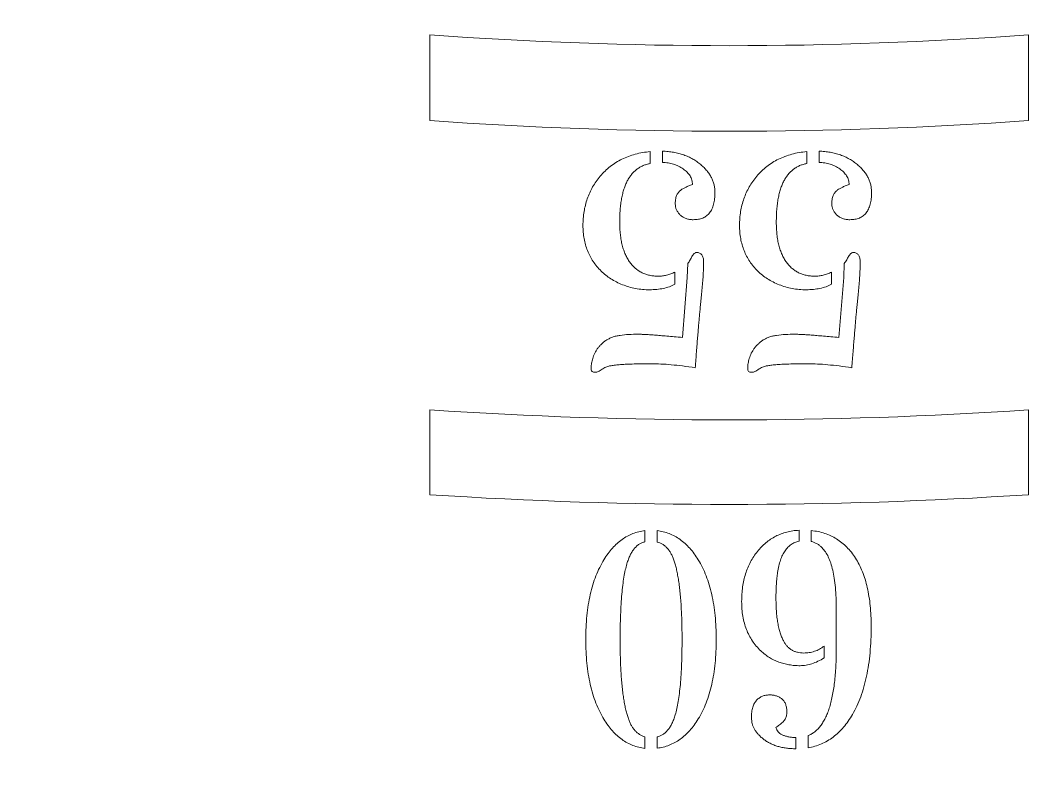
# Model space of a CAD drawing. Header units: millimetres. Extents: x -38 to 38, y -38 to 38.
# Drawn here: x -4.74 to 2.03, y -32.35 to -27.33 of the extents above; entities that cross this region are included whole.
import ezdxf

# ---------------------------------------------------------------- set-up
doc = ezdxf.new("R2010")
doc.units = ezdxf.units.MM

msp = doc.modelspace()

# ---------------------------------------------------------------- linework, layer by layer
at = {"color": 7, "linetype": 'Continuous', "lineweight": 15}
for p, q in [((-2, -27.4272), (-2, -28)), ((2, -28), (2, -27.4272)), ((-0.5283, -28.2077), (-0.5283, -28.2874)), ((-0.4465, -28.2795), (-0.4465, -28.2045)), ((0.5179, -28.2077), (0.5179, -28.2874)), ((0.5997, -28.2795), (0.5997, -28.2045)), ((-0.3628, -29.0134), (-0.3628, -29.0942)), ((-0.281, -29.0499), (-0.2778, -28.9544)), ((0.6834, -29.0134), (0.6834, -29.0942)), ((0.7652, -29.0499), (0.7684, -28.9544)), ((-0.3134, -29.4498), (-0.281, -29.0499)), ((0.7328, -29.4498), (0.7652, -29.0499)), ((-2, -29.9333), (-2, -30.5)), ((2, -30.5), (2, -29.9333)), ((-0.5637, -30.7396), (-0.5637, -30.8152)), ((-0.482, -30.8164), (-0.482, -30.7396)), ((0.4659, -30.7376), (0.4659, -30.8114)), ((0.5476, -30.8123), (0.5476, -30.7396)), ((0.7149, -31.5278), (0.7149, -31.2645)), ((0.6331, -31.512), (0.6331, -31.5908)), ((-0.5637, -32.1177), (-0.5637, -32.1957)), ((-0.482, -32.1945), (-0.482, -32.1189)), ((0.444, -32.1227), (0.4451, -32.1227)), ((0.4451, -32.1227), (0.4451, -32.1977)), ((0.5269, -32.1916), (0.5269, -32.1098))]:
    msp.add_line(p, q, dxfattribs=at)
msp.add_circle((0, 0), 38, dxfattribs=at)
for radius, start, end in [(27.5, 265.82935, 274.17065), (28.0713, 265.91438, 274.08562), (30, 266.17745, 273.82255), (30.5655, 266.24827, 273.75173)]:
    msp.add_arc((0, 0), radius, start, end, dxfattribs=at)
for points, knots in [([(-0.8622, -28.372), (-0.8518, -28.3603), (-0.831, -28.337), (-0.7956, -28.3067), (-0.7579, -28.2799), (-0.7172, -28.2574), (-0.6739, -28.2386), (-0.6278, -28.2241), (-0.5791, -28.2134), (-0.5454, -28.2096), (-0.5283, -28.2077)], [0, 0, 0, 0, 0.123203, 0.2444782, 0.3650444, 0.4857339, 0.6088801, 0.7347179, 0.8644424, 1, 1, 1, 1]), ([(-0.4465, -28.2045), (-0.4338, -28.2051), (-0.4087, -28.2065), (-0.3722, -28.2119), (-0.3373, -28.2193), (-0.3043, -28.2298), (-0.2728, -28.2417), (-0.2435, -28.257), (-0.2156, -28.2739), (-0.1987, -28.2876), (-0.1902, -28.2944)], [0, 0, 0, 0, 0.138519, 0.271744, 0.40024, 0.525032, 0.646292, 0.76471, 0.882682, 1, 1, 1, 1]), ([(0.184, -28.372), (0.1944, -28.3603), (0.2152, -28.337), (0.2506, -28.3067), (0.2883, -28.2799), (0.329, -28.2574), (0.3723, -28.2386), (0.4184, -28.2241), (0.4672, -28.2134), (0.5008, -28.2096), (0.5179, -28.2077)], [0, 0, 0, 0, 0.123203, 0.244478, 0.365044, 0.485734, 0.60888, 0.734718, 0.864442, 1, 1, 1, 1]), ([(0.5997, -28.2045), (0.6124, -28.2051), (0.6375, -28.2065), (0.674, -28.2119), (0.7089, -28.2193), (0.7419, -28.2298), (0.7734, -28.2417), (0.8027, -28.257), (0.8307, -28.2739), (0.8475, -28.2876), (0.856, -28.2944)], [0, 0, 0, 0, 0.138519, 0.271744, 0.40024, 0.525032, 0.646292, 0.76471, 0.882682, 1, 1, 1, 1]), ([(-0.5283, -28.2874), (-0.5366, -28.2891), (-0.5529, -28.2926), (-0.5762, -28.3008), (-0.5977, -28.3118), (-0.6176, -28.3253), (-0.6361, -28.3411), (-0.6531, -28.3595), (-0.6679, -28.3806), (-0.682, -28.4037), (-0.6934, -28.4298), (-0.704, -28.458), (-0.7127, -28.4888), (-0.7196, -28.5222), (-0.7251, -28.5581), (-0.7292, -28.5963), (-0.7315, -28.6371), (-0.7318, -28.665), (-0.732, -28.6794)], [0, 0, 0, 0, 0.052848, 0.103574, 0.153106, 0.202793, 0.253011, 0.303982, 0.357734, 0.413368, 0.471871, 0.534489, 0.60058, 0.671087, 0.746411, 0.826146, 0.91041, 1, 1, 1, 1]), ([(-0.2454, -28.4272), (-0.2464, -28.4171), (-0.2484, -28.3972), (-0.2614, -28.3692), (-0.2809, -28.3437), (-0.3076, -28.3223), (-0.3384, -28.3041), (-0.3724, -28.2906), (-0.4087, -28.2818), (-0.4337, -28.2803), (-0.4465, -28.2795)], [0, 0, 0, 0, 0.11026, 0.2188, 0.333072, 0.459687, 0.59229, 0.724561, 0.859517, 1, 1, 1, 1]), ([(-0.1902, -28.2944), (-0.1827, -28.3011), (-0.168, -28.3141), (-0.1486, -28.3354), (-0.1326, -28.3579), (-0.1189, -28.3805), (-0.1087, -28.4043), (-0.1009, -28.4285), (-0.0965, -28.4538), (-0.096, -28.4709), (-0.0957, -28.4795)], [0, 0, 0, 0, 0.140417, 0.274158, 0.401649, 0.52471, 0.643379, 0.761579, 0.880216, 1, 1, 1, 1]), ([(0.5179, -28.2874), (0.5096, -28.2891), (0.4933, -28.2926), (0.47, -28.3008), (0.4485, -28.3118), (0.4286, -28.3253), (0.4101, -28.3411), (0.3932, -28.3595), (0.3783, -28.3806), (0.3642, -28.4037), (0.3528, -28.4298), (0.3422, -28.458), (0.3335, -28.4888), (0.3266, -28.5222), (0.3211, -28.5581), (0.317, -28.5963), (0.3147, -28.6371), (0.3144, -28.665), (0.3142, -28.6794)], [0, 0, 0, 0, 0.052848, 0.103574, 0.153106, 0.202793, 0.253011, 0.303982, 0.357734, 0.413368, 0.471871, 0.534489, 0.60058, 0.671087, 0.746411, 0.826146, 0.91041, 1, 1, 1, 1]), ([(0.8008, -28.4272), (0.7998, -28.4171), (0.7978, -28.3972), (0.7848, -28.3692), (0.7653, -28.3437), (0.7386, -28.3223), (0.7078, -28.3041), (0.6738, -28.2906), (0.6375, -28.2818), (0.6125, -28.2803), (0.5997, -28.2795)], [0, 0, 0, 0, 0.11026, 0.2188, 0.333072, 0.459687, 0.59229, 0.724561, 0.859517, 1, 1, 1, 1]), ([(0.856, -28.2944), (0.8635, -28.3011), (0.8782, -28.3141), (0.8976, -28.3354), (0.9136, -28.3579), (0.9273, -28.3805), (0.9375, -28.4043), (0.9453, -28.4285), (0.9497, -28.4538), (0.9503, -28.4709), (0.9505, -28.4795)], [0, 0, 0, 0, 0.140417, 0.274158, 0.401649, 0.52471, 0.643379, 0.761579, 0.880216, 1, 1, 1, 1]), ([(-0.9775, -28.701), (-0.9772, -28.6852), (-0.9767, -28.6543), (-0.9708, -28.6087), (-0.9619, -28.5648), (-0.9493, -28.5226), (-0.9333, -28.4821), (-0.9132, -28.4435), (-0.8899, -28.4063), (-0.8715, -28.3835), (-0.8622, -28.372)], [0, 0, 0, 0, 0.132896, 0.260913, 0.386479, 0.509678, 0.631462, 0.753188, 0.875542, 1, 1, 1, 1]), ([(0.0687, -28.701), (0.069, -28.6852), (0.0695, -28.6543), (0.0754, -28.6087), (0.0843, -28.5648), (0.0969, -28.5226), (0.1129, -28.4821), (0.133, -28.4435), (0.1563, -28.4063), (0.1747, -28.3835), (0.184, -28.372)], [0, 0, 0, 0, 0.132896, 0.260913, 0.386479, 0.509678, 0.631462, 0.753188, 0.875542, 1, 1, 1, 1]), ([(-0.2405, -28.6628), (-0.249, -28.6624), (-0.2653, -28.6617), (-0.2887, -28.6557), (-0.3094, -28.6456), (-0.3274, -28.632), (-0.3421, -28.6156), (-0.3528, -28.5975), (-0.3595, -28.5779), (-0.3611, -28.5576), (-0.3605, -28.5386), (-0.3585, -28.5216), (-0.3552, -28.5075), (-0.349, -28.4928), (-0.3383, -28.4777), (-0.3275, -28.4684), (-0.3222, -28.4637)], [0, 0, 0, 0, 0.08984, 0.172724, 0.252826, 0.332908, 0.410182, 0.48309, 0.554699, 0.627111, 0.697135, 0.756247, 0.807175, 0.849614, 0.925001, 1, 1, 1, 1]), ([(-0.3222, -28.4637), (-0.3181, -28.4609), (-0.3087, -28.4545), (-0.2914, -28.446), (-0.27, -28.4364), (-0.254, -28.4304), (-0.2454, -28.4272)], [0, 0, 0, 0, 0.175743, 0.399388, 0.676893, 1, 1, 1, 1]), ([(0.8058, -28.6628), (0.7973, -28.6624), (0.7809, -28.6617), (0.7576, -28.6557), (0.7368, -28.6456), (0.7188, -28.632), (0.7041, -28.6156), (0.6934, -28.5975), (0.6867, -28.5779), (0.6851, -28.5576), (0.6857, -28.5386), (0.6877, -28.5216), (0.691, -28.5075), (0.6972, -28.4928), (0.7079, -28.4777), (0.7187, -28.4684), (0.724, -28.4637)], [0, 0, 0, 0, 0.08984, 0.172724, 0.252826, 0.332908, 0.410182, 0.48309, 0.554699, 0.627111, 0.697135, 0.756247, 0.807175, 0.849614, 0.925001, 1, 1, 1, 1]), ([(0.724, -28.4637), (0.7281, -28.4609), (0.7375, -28.4545), (0.7548, -28.446), (0.7762, -28.4364), (0.7922, -28.4304), (0.8008, -28.4272)], [0, 0, 0, 0, 0.175743, 0.399388, 0.676893, 1, 1, 1, 1]), ([(-0.0957, -28.4795), (-0.0961, -28.4938), (-0.0969, -28.5208), (-0.1034, -28.5585), (-0.1146, -28.5907), (-0.1306, -28.6173), (-0.1515, -28.6381), (-0.1773, -28.6528), (-0.2075, -28.6613), (-0.2291, -28.6623), (-0.2405, -28.6628)], [0, 0, 0, 0, 0.161201, 0.303604, 0.429336, 0.542391, 0.650017, 0.757449, 0.872511, 1, 1, 1, 1]), ([(0.9505, -28.4795), (0.9501, -28.4938), (0.9493, -28.5208), (0.9428, -28.5585), (0.9316, -28.5907), (0.9156, -28.6173), (0.8947, -28.6381), (0.8689, -28.6528), (0.8387, -28.6613), (0.8171, -28.6623), (0.8058, -28.6628)], [0, 0, 0, 0, 0.161201, 0.303604, 0.429336, 0.542391, 0.650017, 0.757449, 0.872511, 1, 1, 1, 1]), ([(-0.732, -28.6794), (-0.7318, -28.6935), (-0.7313, -28.721), (-0.7281, -28.7609), (-0.7229, -28.7982), (-0.7158, -28.833), (-0.706, -28.8653), (-0.6945, -28.8951), (-0.6807, -28.9223), (-0.6646, -28.9468), (-0.6468, -28.9687), (-0.6276, -28.9881), (-0.6059, -29.0038), (-0.5831, -29.0172), (-0.5584, -29.0273), (-0.532, -29.0347), (-0.504, -29.0391), (-0.4847, -29.0397), (-0.4749, -29.0399)], [0, 0, 0, 0, 0.08471, 0.164973, 0.23988, 0.310891, 0.377958, 0.441941, 0.502272, 0.560907, 0.617363, 0.67146, 0.724486, 0.777074, 0.830217, 0.884203, 0.940945, 1, 1, 1, 1]), ([(0.3142, -28.6794), (0.3144, -28.6935), (0.3149, -28.721), (0.3181, -28.7609), (0.3233, -28.7982), (0.3304, -28.833), (0.3402, -28.8653), (0.3517, -28.8951), (0.3655, -28.9223), (0.3816, -28.9468), (0.3994, -28.9687), (0.4187, -28.9881), (0.4403, -29.0038), (0.4631, -29.0172), (0.4878, -29.0273), (0.5142, -29.0347), (0.5422, -29.0391), (0.5615, -29.0397), (0.5713, -29.0399)], [0, 0, 0, 0, 0.08471, 0.164973, 0.23988, 0.310891, 0.377958, 0.441941, 0.502272, 0.560907, 0.617363, 0.67146, 0.724486, 0.777074, 0.830217, 0.884203, 0.940945, 1, 1, 1, 1]), ([(-0.8564, -29.0055), (-0.866, -28.9953), (-0.8852, -28.9752), (-0.91, -28.9421), (-0.9309, -28.9068), (-0.9478, -28.8695), (-0.9615, -28.8303), (-0.9705, -28.7889), (-0.9768, -28.7457), (-0.9773, -28.7161), (-0.9775, -28.701)], [0, 0, 0, 0, 0.124524, 0.247069, 0.367907, 0.488907, 0.611691, 0.736996, 0.865568, 1, 1, 1, 1]), ([(0.1898, -29.0055), (0.1802, -28.9953), (0.161, -28.9752), (0.1362, -28.9421), (0.1153, -28.9068), (0.0984, -28.8695), (0.0847, -28.8303), (0.0757, -28.7889), (0.0694, -28.7457), (0.0689, -28.7161), (0.0687, -28.701)], [0, 0, 0, 0, 0.124524, 0.247069, 0.367907, 0.488907, 0.611691, 0.736996, 0.865568, 1, 1, 1, 1]), ([(-0.2495, -28.908), (-0.247, -28.904), (-0.2425, -28.8969), (-0.2348, -28.8884), (-0.2271, -28.8827), (-0.2215, -28.8818), (-0.2189, -28.8814)], [0, 0, 0, 0, 0.334632, 0.599578, 0.814978, 1, 1, 1, 1]), ([(-0.2189, -28.8814), (-0.2151, -28.8817), (-0.2081, -28.8822), (-0.198, -28.885), (-0.1896, -28.8904), (-0.1832, -28.8981), (-0.1777, -28.9074), (-0.174, -28.9189), (-0.1722, -28.9325), (-0.1718, -28.9422), (-0.1716, -28.9474)], [0, 0, 0, 0, 0.120975, 0.230146, 0.335533, 0.440968, 0.554461, 0.684616, 0.831931, 1, 1, 1, 1]), ([(0.7967, -28.908), (0.7992, -28.904), (0.8037, -28.8969), (0.8114, -28.8884), (0.8191, -28.8827), (0.8248, -28.8818), (0.8274, -28.8814)], [0, 0, 0, 0, 0.334632, 0.599578, 0.814978, 1, 1, 1, 1]), ([(0.8274, -28.8814), (0.8311, -28.8817), (0.8381, -28.8822), (0.8482, -28.885), (0.8566, -28.8904), (0.863, -28.8981), (0.8685, -28.9074), (0.8722, -28.9189), (0.8741, -28.9325), (0.8744, -28.9422), (0.8746, -28.9474)], [0, 0, 0, 0, 0.120975, 0.230146, 0.335533, 0.440968, 0.554461, 0.684616, 0.831931, 1, 1, 1, 1]), ([(-0.2778, -28.9544), (-0.2748, -28.951), (-0.2685, -28.944), (-0.2617, -28.9319), (-0.2559, -28.9195), (-0.2516, -28.9118), (-0.2495, -28.908)], [0, 0, 0, 0, 0.250609, 0.511998, 0.76312, 1, 1, 1, 1]), ([(-0.1716, -28.9474), (-0.1717, -28.96), (-0.172, -28.9865), (-0.1737, -29.0281), (-0.1771, -29.0732), (-0.1811, -29.1208), (-0.1856, -29.1682), (-0.1906, -29.2128), (-0.1941, -29.2534), (-0.1968, -29.2791), (-0.1981, -29.2913)], [0, 0, 0, 0, 0.109996, 0.230239, 0.361703, 0.503485, 0.645418, 0.775566, 0.893676, 1, 1, 1, 1]), ([(0.7684, -28.9544), (0.7714, -28.951), (0.7777, -28.944), (0.7845, -28.9319), (0.7903, -28.9195), (0.7946, -28.9118), (0.7967, -28.908)], [0, 0, 0, 0, 0.250609, 0.511998, 0.76312, 1, 1, 1, 1]), ([(0.8746, -28.9474), (0.8745, -28.96), (0.8742, -28.9865), (0.8725, -29.0281), (0.8691, -29.0732), (0.8651, -29.1208), (0.8606, -29.1682), (0.8556, -29.2128), (0.8521, -29.2534), (0.8494, -29.2791), (0.8481, -29.2913)], [0, 0, 0, 0, 0.109996, 0.230239, 0.361703, 0.503485, 0.645418, 0.775566, 0.893676, 1, 1, 1, 1]), ([(-0.3628, -29.0942), (-0.375, -29.0999), (-0.3999, -29.1116), (-0.441, -29.1226), (-0.4851, -29.1293), (-0.5318, -29.1314), (-0.5793, -29.1295), (-0.6258, -29.123), (-0.6705, -29.1124), (-0.7133, -29.098), (-0.7535, -29.0795), (-0.7911, -29.0583), (-0.8256, -29.0337), (-0.8462, -29.0148), (-0.8564, -29.0055)], [0, 0, 0, 0, 0.076069, 0.15542, 0.23883, 0.32798, 0.418753, 0.506979, 0.592835, 0.678179, 0.76156, 0.842551, 0.921717, 1, 1, 1, 1]), ([(-0.4749, -29.0399), (-0.4654, -29.0396), (-0.4464, -29.0389), (-0.4182, -29.0336), (-0.39, -29.0256), (-0.3719, -29.0175), (-0.3628, -29.0134)], [0, 0, 0, 0, 0.244334, 0.489442, 0.740852, 1, 1, 1, 1]), ([(0.6834, -29.0942), (0.6712, -29.0999), (0.6463, -29.1116), (0.6052, -29.1226), (0.5611, -29.1293), (0.5144, -29.1314), (0.4669, -29.1295), (0.4204, -29.123), (0.3757, -29.1124), (0.3329, -29.098), (0.2927, -29.0795), (0.2551, -29.0583), (0.2206, -29.0337), (0.2001, -29.0148), (0.1898, -29.0055)], [0, 0, 0, 0, 0.076069, 0.15542, 0.23883, 0.32798, 0.418753, 0.506979, 0.592835, 0.678179, 0.76156, 0.842551, 0.921717, 1, 1, 1, 1]), ([(0.5713, -29.0399), (0.5808, -29.0396), (0.5998, -29.0389), (0.628, -29.0336), (0.6562, -29.0256), (0.6743, -29.0175), (0.6834, -29.0134)], [0, 0, 0, 0, 0.244334, 0.489442, 0.740852, 1, 1, 1, 1]), ([(-0.1981, -29.2913), (-0.1992, -29.303), (-0.2015, -29.3275), (-0.2047, -29.3657), (-0.2077, -29.4067), (-0.2117, -29.4503), (-0.2155, -29.4968), (-0.2192, -29.5459), (-0.2233, -29.5979), (-0.2261, -29.6335), (-0.2276, -29.6518)], [0, 0, 0, 0, 0.098052, 0.204143, 0.317473, 0.438979, 0.567723, 0.703707, 0.847799, 1, 1, 1, 1]), ([(0.8481, -29.2913), (0.847, -29.303), (0.8447, -29.3275), (0.8415, -29.3657), (0.8385, -29.4067), (0.8345, -29.4503), (0.8308, -29.4968), (0.827, -29.5459), (0.8229, -29.5979), (0.8201, -29.6335), (0.8186, -29.6518)], [0, 0, 0, 0, 0.098052, 0.204143, 0.317473, 0.438979, 0.567723, 0.703707, 0.847799, 1, 1, 1, 1]), ([(-0.8844, -29.5298), (-0.8806, -29.5242), (-0.8727, -29.5129), (-0.8581, -29.4976), (-0.842, -29.4828), (-0.8238, -29.4692), (-0.8034, -29.457), (-0.7809, -29.4471), (-0.7561, -29.4398), (-0.7193, -29.4334), (-0.6692, -29.4292), (-0.6216, -29.4279), (-0.5856, -29.4283), (-0.5614, -29.4298), (-0.5321, -29.4309), (-0.498, -29.434), (-0.4589, -29.4366), (-0.4148, -29.4406), (-0.3658, -29.4449), (-0.3314, -29.4481), (-0.3134, -29.4498)], [0, 0, 0, 0, 0.033528, 0.068396, 0.104303, 0.142273, 0.181045, 0.221706, 0.264044, 0.309239, 0.406769, 0.513568, 0.545454, 0.585596, 0.633964, 0.69065, 0.755562, 0.828776, 0.910255, 1, 1, 1, 1]), ([(0.1618, -29.5298), (0.1657, -29.5242), (0.1735, -29.5129), (0.1881, -29.4976), (0.2042, -29.4828), (0.2224, -29.4692), (0.2428, -29.457), (0.2653, -29.4471), (0.2901, -29.4398), (0.3269, -29.4334), (0.377, -29.4292), (0.4246, -29.4279), (0.4606, -29.4283), (0.4848, -29.4298), (0.5141, -29.4309), (0.5482, -29.434), (0.5873, -29.4366), (0.6314, -29.4406), (0.6804, -29.4449), (0.7148, -29.4481), (0.7328, -29.4498)], [0, 0, 0, 0, 0.033528, 0.068396, 0.104303, 0.142273, 0.181045, 0.221706, 0.264044, 0.309239, 0.406769, 0.513568, 0.545454, 0.585596, 0.633964, 0.69065, 0.755562, 0.828776, 0.910255, 1, 1, 1, 1]), ([(-0.8503, -29.6617), (-0.8544, -29.6647), (-0.862, -29.6704), (-0.8736, -29.6763), (-0.8838, -29.6807), (-0.8952, -29.6819), (-0.9062, -29.6812), (-0.9177, -29.6777), (-0.9233, -29.6662), (-0.9234, -29.6541), (-0.9227, -29.6411), (-0.9212, -29.6285), (-0.9185, -29.6139), (-0.9135, -29.5918), (-0.9041, -29.5623), (-0.8911, -29.5408), (-0.8844, -29.5298)], [0, 0, 0, 0, 0.067083, 0.124886, 0.171458, 0.21145, 0.274352, 0.317362, 0.360371, 0.429757, 0.475889, 0.531276, 0.596277, 0.671079, 0.830493, 1, 1, 1, 1]), ([(0.196, -29.6617), (0.1918, -29.6647), (0.1842, -29.6704), (0.1726, -29.6763), (0.1624, -29.6807), (0.151, -29.6819), (0.14, -29.6812), (0.1285, -29.6777), (0.1229, -29.6662), (0.1228, -29.6541), (0.1235, -29.6411), (0.125, -29.6285), (0.1277, -29.6139), (0.1327, -29.5918), (0.1421, -29.5623), (0.1551, -29.5408), (0.1618, -29.5298)], [0, 0, 0, 0, 0.067083, 0.124886, 0.171458, 0.21145, 0.274352, 0.317362, 0.360371, 0.429757, 0.475889, 0.531276, 0.596277, 0.671079, 0.830493, 1, 1, 1, 1]), ([(-0.5184, -29.6252), (-0.5391, -29.6252), (-0.5782, -29.6252), (-0.6336, -29.6266), (-0.6822, -29.628), (-0.7239, -29.6309), (-0.7588, -29.6333), (-0.7868, -29.6375), (-0.8084, -29.6416), (-0.82, -29.6461), (-0.8249, -29.648)], [0, 0, 0, 0, 0.201565, 0.380456, 0.53859, 0.674179, 0.787186, 0.878992, 0.949712, 1, 1, 1, 1]), ([(-0.2276, -29.6518), (-0.2556, -29.6477), (-0.309, -29.6399), (-0.3855, -29.6318), (-0.4544, -29.6264), (-0.4979, -29.6256), (-0.5184, -29.6252)], [0, 0, 0, 0, 0.290487, 0.553728, 0.790114, 1, 1, 1, 1]), ([(0.5279, -29.6252), (0.5071, -29.6252), (0.468, -29.6252), (0.4126, -29.6266), (0.3641, -29.628), (0.3223, -29.6309), (0.2874, -29.6333), (0.2594, -29.6375), (0.2378, -29.6416), (0.2262, -29.6461), (0.2213, -29.648)], [0, 0, 0, 0, 0.201565, 0.380456, 0.53859, 0.674179, 0.787186, 0.878992, 0.949712, 1, 1, 1, 1]), ([(0.8186, -29.6518), (0.7906, -29.6477), (0.7372, -29.6399), (0.6607, -29.6318), (0.5918, -29.6264), (0.5483, -29.6256), (0.5279, -29.6252)], [0, 0, 0, 0, 0.290487, 0.553728, 0.790114, 1, 1, 1, 1]), ([(-0.8249, -29.648), (-0.8295, -29.6501), (-0.8382, -29.6542), (-0.8464, -29.6593), (-0.8503, -29.6617)], [0, 0, 0, 0, 0.528686, 1, 1, 1, 1]), ([(0.2213, -29.648), (0.2167, -29.6501), (0.208, -29.6542), (0.1998, -29.6593), (0.196, -29.6617)], [0, 0, 0, 0, 0.5286859, 1, 1, 1, 1]), ([(-0.8375, -30.9346), (-0.8286, -30.9208), (-0.8113, -30.894), (-0.7819, -30.8576), (-0.7506, -30.8258), (-0.7172, -30.7987), (-0.6816, -30.7767), (-0.6442, -30.7593), (-0.6048, -30.7464), (-0.5775, -30.7419), (-0.5637, -30.7396)], [0, 0, 0, 0, 0.1413332, 0.2748455, 0.4022656, 0.5250448, 0.6443594, 0.7617271, 0.879677, 1, 1, 1, 1]), ([(-0.482, -30.7396), (-0.4682, -30.7419), (-0.4408, -30.7464), (-0.4014, -30.7594), (-0.3637, -30.7765), (-0.3282, -30.799), (-0.2948, -30.8262), (-0.2631, -30.8579), (-0.2335, -30.8946), (-0.216, -30.9216), (-0.207, -30.9355)], [0, 0, 0, 0, 0.119827, 0.237291, 0.354933, 0.474198, 0.596471, 0.723955, 0.858091, 1, 1, 1, 1]), ([(0.188, -30.8794), (0.1969, -30.8689), (0.2146, -30.8482), (0.2441, -30.8207), (0.2759, -30.7972), (0.3098, -30.7775), (0.3457, -30.7613), (0.384, -30.7494), (0.4242, -30.741), (0.4518, -30.7387), (0.4659, -30.7376)], [0, 0, 0, 0, 0.128468, 0.253581, 0.375454, 0.49614, 0.618316, 0.741921, 0.868718, 1, 1, 1, 1]), ([(0.5476, -30.7396), (0.5631, -30.7417), (0.5936, -30.7458), (0.6375, -30.7578), (0.6788, -30.7737), (0.7174, -30.7947), (0.7532, -30.8202), (0.7861, -30.8504), (0.8167, -30.8848), (0.8341, -30.9106), (0.843, -30.9238)], [0, 0, 0, 0, 0.130109, 0.25482, 0.377164, 0.497614, 0.618742, 0.741198, 0.868346, 1, 1, 1, 1]), ([(-0.5637, -30.8152), (-0.5704, -30.817), (-0.5838, -30.8206), (-0.6025, -30.8306), (-0.6196, -30.844), (-0.6355, -30.8608), (-0.6498, -30.8813), (-0.6628, -30.905), (-0.6746, -30.9322), (-0.6808, -30.9518), (-0.684, -30.962)], [0, 0, 0, 0, 0.104276, 0.2084799, 0.3160394, 0.4310827, 0.5550799, 0.6908456, 0.8378329, 1, 1, 1, 1]), ([(-0.4131, -30.8587), (-0.4182, -30.8535), (-0.4282, -30.8434), (-0.445, -30.8309), (-0.4629, -30.8216), (-0.4757, -30.8181), (-0.482, -30.8164)], [0, 0, 0, 0, 0.266551, 0.518297, 0.761589, 1, 1, 1, 1]), ([(0.4659, -30.8114), (0.4566, -30.8138), (0.4381, -30.8184), (0.4129, -30.8323), (0.3907, -30.8512), (0.3712, -30.8751), (0.3546, -30.904), (0.3411, -30.938), (0.3298, -30.9767), (0.3252, -31.0046), (0.3228, -31.0193)], [0, 0, 0, 0, 0.106155, 0.210759, 0.316771, 0.429019, 0.551722, 0.686181, 0.834849, 1, 1, 1, 1]), ([(0.6203, -30.8546), (0.615, -30.8496), (0.6046, -30.8397), (0.5866, -30.828), (0.5677, -30.8185), (0.5543, -30.8144), (0.5476, -30.8123)], [0, 0, 0, 0, 0.257613, 0.505061, 0.753673, 1, 1, 1, 1]), ([(-0.3156, -31.4676), (-0.3156, -31.4473), (-0.3157, -31.4076), (-0.3168, -31.3495), (-0.319, -31.2944), (-0.3214, -31.2424), (-0.3251, -31.1936), (-0.329, -31.1478), (-0.3339, -31.1052), (-0.3398, -31.0656), (-0.3462, -31.0291), (-0.353, -30.9955), (-0.3613, -30.9652), (-0.3699, -30.9378), (-0.379, -30.9133), (-0.3898, -30.8923), (-0.4005, -30.8739), (-0.4091, -30.8636), (-0.4131, -30.8587)], [0, 0, 0, 0, 0.097588, 0.190525, 0.278834, 0.362052, 0.440229, 0.513827, 0.582458, 0.646181, 0.705903, 0.7603, 0.810589, 0.856661, 0.898196, 0.935782, 0.969736, 1, 1, 1, 1]), ([(0.0826, -31.2134), (0.0829, -31.1969), (0.0836, -31.1646), (0.0886, -31.1173), (0.0968, -31.0721), (0.108, -31.0291), (0.1231, -30.9883), (0.1412, -30.9497), (0.1625, -30.913), (0.1794, -30.8907), (0.188, -30.8794)], [0, 0, 0, 0, 0.138271, 0.271458, 0.399441, 0.523794, 0.644857, 0.7641, 0.881754, 1, 1, 1, 1]), ([(0.7149, -31.2645), (0.7146, -31.2394), (0.7141, -31.1913), (0.7099, -31.1227), (0.7023, -31.061), (0.6925, -31.0061), (0.6791, -30.9581), (0.6633, -30.9168), (0.6443, -30.882), (0.628, -30.8634), (0.6203, -30.8546)], [0, 0, 0, 0, 0.175462, 0.335577, 0.480133, 0.609493, 0.72531, 0.827586, 0.918334, 1, 1, 1, 1]), ([(-0.9587, -31.4676), (-0.9584, -31.4404), (-0.9579, -31.3873), (-0.9517, -31.3098), (-0.9428, -31.2366), (-0.9292, -31.1679), (-0.9124, -31.1031), (-0.8919, -31.0426), (-0.8671, -30.9864), (-0.8473, -30.9517), (-0.8375, -30.9346)], [0, 0, 0, 0, 0.147749, 0.287949, 0.420914, 0.547242, 0.66778, 0.783229, 0.89352, 1, 1, 1, 1]), ([(-0.684, -30.962), (-0.6876, -30.9757), (-0.6955, -31.005), (-0.7046, -31.0527), (-0.7119, -31.1067), (-0.7184, -31.1669), (-0.7232, -31.2332), (-0.7266, -31.3057), (-0.7291, -31.3845), (-0.7292, -31.4392), (-0.7292, -31.4676)], [0, 0, 0, 0, 0.083458, 0.178723, 0.285863, 0.404676, 0.535226, 0.67762, 0.832534, 1, 1, 1, 1]), ([(-0.207, -30.9355), (-0.1973, -30.9523), (-0.1776, -30.9868), (-0.1534, -31.0428), (-0.133, -31.103), (-0.1161, -31.1675), (-0.103, -31.2364), (-0.0939, -31.3096), (-0.0878, -31.3872), (-0.0873, -31.4404), (-0.087, -31.4676)], [0, 0, 0, 0, 0.105527, 0.215839, 0.330364, 0.45116, 0.577658, 0.710907, 0.851934, 1, 1, 1, 1]), ([(0.843, -30.9238), (0.8516, -30.9381), (0.869, -30.9673), (0.89, -31.0151), (0.9082, -31.0664), (0.923, -31.1215), (0.9343, -31.1806), (0.9423, -31.2433), (0.9474, -31.3098), (0.948, -31.3554), (0.9484, -31.3789)], [0, 0, 0, 0, 0.105829, 0.21545, 0.329989, 0.45076, 0.577076, 0.710837, 0.851273, 1, 1, 1, 1]), ([(0.3228, -31.0193), (0.3212, -31.0316), (0.3176, -31.0577), (0.3143, -31.099), (0.3123, -31.1445), (0.3118, -31.1927), (0.3125, -31.241), (0.3151, -31.2864), (0.3194, -31.3279), (0.3254, -31.3653), (0.3331, -31.3991), (0.3417, -31.4295), (0.3517, -31.4566), (0.3602, -31.4728), (0.3643, -31.4805)], [0, 0, 0, 0, 0.07963, 0.168281, 0.264803, 0.370565, 0.476336, 0.573543, 0.661753, 0.742444, 0.81579, 0.883125, 0.944359, 1, 1, 1, 1]), ([(0.2104, -31.5435), (0.2002, -31.5332), (0.1798, -31.5128), (0.1537, -31.4783), (0.1317, -31.4409), (0.1134, -31.4008), (0.0999, -31.3577), (0.0895, -31.3122), (0.0838, -31.2636), (0.083, -31.2304), (0.0826, -31.2134)], [0, 0, 0, 0, 0.119516, 0.237239, 0.355354, 0.475779, 0.598608, 0.726641, 0.859744, 1, 1, 1, 1]), ([(0.9484, -31.3789), (0.948, -31.4092), (0.9472, -31.4682), (0.9413, -31.5543), (0.9319, -31.6356), (0.9182, -31.712), (0.9008, -31.7835), (0.8792, -31.8501), (0.8541, -31.9121), (0.8335, -31.9504), (0.8234, -31.9691)], [0, 0, 0, 0, 0.148886, 0.290401, 0.42439, 0.551317, 0.671577, 0.786305, 0.89554, 1, 1, 1, 1]), ([(-0.8375, -32.0007), (-0.8473, -31.9836), (-0.8671, -31.9488), (-0.8917, -31.8925), (-0.9125, -31.8321), (-0.9292, -31.7673), (-0.9428, -31.6984), (-0.9517, -31.6252), (-0.9579, -31.5478), (-0.9584, -31.4948), (-0.9587, -31.4676)], [0, 0, 0, 0, 0.106483, 0.217258, 0.332212, 0.452753, 0.579602, 0.712571, 0.852774, 1, 1, 1, 1]), ([(-0.7292, -31.4676), (-0.7292, -31.488), (-0.7291, -31.5276), (-0.728, -31.5855), (-0.7258, -31.6403), (-0.7234, -31.6921), (-0.7197, -31.7407), (-0.716, -31.7864), (-0.7104, -31.8289), (-0.7052, -31.8685), (-0.6984, -31.9048), (-0.691, -31.9382), (-0.6835, -31.9688), (-0.6742, -31.996), (-0.6652, -32.0205), (-0.6545, -32.0415), (-0.6436, -32.06), (-0.635, -32.0704), (-0.6309, -32.0754)], [0, 0, 0, 0, 0.0977322, 0.1903384, 0.2783105, 0.3611849, 0.4394776, 0.5127184, 0.5815067, 0.6452566, 0.7046894, 0.7592641, 0.809508, 0.8557922, 0.8973887, 0.9350308, 0.969035, 1, 1, 1, 1]), ([(-0.3608, -31.9709), (-0.3572, -31.9571), (-0.3494, -31.9277), (-0.3402, -31.88), (-0.3329, -31.8262), (-0.3264, -31.7664), (-0.3216, -31.7003), (-0.3183, -31.6282), (-0.3157, -31.55), (-0.3156, -31.4958), (-0.3156, -31.4676)], [0, 0, 0, 0, 0.084401, 0.180106, 0.28717, 0.405959, 0.536536, 0.679013, 0.833489, 1, 1, 1, 1]), ([(-0.087, -31.4676), (-0.0873, -31.4948), (-0.0878, -31.5478), (-0.0939, -31.6251), (-0.103, -31.6981), (-0.1161, -31.7668), (-0.133, -31.8311), (-0.1534, -31.8914), (-0.1776, -31.9473), (-0.1973, -31.9818), (-0.207, -31.9986)], [0, 0, 0, 0, 0.147846, 0.288641, 0.421644, 0.548407, 0.668944, 0.783708, 0.894252, 1, 1, 1, 1]), ([(0.3643, -31.4805), (0.3679, -31.4866), (0.375, -31.4987), (0.3883, -31.5144), (0.4027, -31.5282), (0.4188, -31.5392), (0.4364, -31.548), (0.4555, -31.5535), (0.4759, -31.5576), (0.4901, -31.558), (0.4974, -31.5581)], [0, 0, 0, 0, 0.13158, 0.257853, 0.378587, 0.498678, 0.616777, 0.738945, 0.865078, 1, 1, 1, 1]), ([(0.4974, -31.5581), (0.5099, -31.5576), (0.5344, -31.5565), (0.57, -31.5478), (0.6033, -31.533), (0.6231, -31.5191), (0.6331, -31.512)], [0, 0, 0, 0, 0.256708, 0.503547, 0.748786, 1, 1, 1, 1]), ([(0.6331, -31.5908), (0.6198, -31.5988), (0.594, -31.6142), (0.5535, -31.6306), (0.5135, -31.6406), (0.4741, -31.6435), (0.4359, -31.6419), (0.3992, -31.6372), (0.3641, -31.6297), (0.3306, -31.6192), (0.2985, -31.6052), (0.2675, -31.5884), (0.238, -31.5677), (0.2197, -31.5517), (0.2104, -31.5435)], [0, 0, 0, 0, 0.101534, 0.196406, 0.284936, 0.370584, 0.454094, 0.534371, 0.612588, 0.688743, 0.764358, 0.84133, 0.919088, 1, 1, 1, 1]), ([(0.5269, -32.1098), (0.5346, -32.1064), (0.5501, -32.0993), (0.5716, -32.0847), (0.5916, -32.0667), (0.6099, -32.0452), (0.6269, -32.0206), (0.6421, -31.9924), (0.6559, -31.961), (0.6686, -31.9262), (0.6796, -31.8881), (0.6887, -31.8465), (0.697, -31.8016), (0.7037, -31.7534), (0.7084, -31.7017), (0.7124, -31.6467), (0.7142, -31.5883), (0.7146, -31.5483), (0.7149, -31.5278)], [0, 0, 0, 0, 0.039454, 0.079434, 0.120974, 0.164822, 0.21124, 0.260487, 0.31423, 0.371339, 0.433364, 0.499555, 0.570284, 0.64649, 0.726894, 0.813041, 0.904043, 1, 1, 1, 1]), ([(0.2282, -32.1335), (0.2219, -32.1285), (0.2095, -32.1187), (0.1935, -32.1021), (0.1797, -32.0852), (0.1681, -32.0677), (0.1593, -32.0494), (0.1531, -32.0305), (0.1492, -32.0109), (0.1481, -31.9848), (0.1496, -31.9544), (0.1557, -31.9218), (0.1663, -31.8944), (0.1819, -31.873), (0.2007, -31.8576), (0.2213, -31.8458), (0.2445, -31.8397), (0.2688, -31.8374), (0.2927, -31.8391), (0.3152, -31.8443), (0.3353, -31.8532), (0.3531, -31.8655), (0.3679, -31.8817), (0.3778, -31.9025), (0.3841, -31.9266), (0.3847, -31.9441), (0.385, -31.9534)], [0, 0, 0, 0, 0.042094, 0.081856, 0.119672, 0.155923, 0.190814, 0.224935, 0.259508, 0.29452, 0.36047, 0.417296, 0.467059, 0.51164, 0.553345, 0.593248, 0.634302, 0.677047, 0.719707, 0.758779, 0.796429, 0.833529, 0.870844, 0.909357, 0.951745, 1, 1, 1, 1]), ([(-0.482, -32.1189), (-0.4752, -32.117), (-0.4616, -32.1133), (-0.4428, -32.1028), (-0.4256, -32.0892), (-0.4092, -32.0725), (-0.3952, -32.0516), (-0.382, -32.0279), (-0.3702, -32.0008), (-0.3641, -31.9812), (-0.3608, -31.9709)], [0, 0, 0, 0, 0.105397, 0.209581, 0.318458, 0.433731, 0.558081, 0.692931, 0.838927, 1, 1, 1, 1]), ([(0.385, -31.9534), (0.3844, -31.9616), (0.3831, -31.978), (0.3735, -32.0013), (0.3573, -32.022), (0.3431, -32.0331), (0.3357, -32.0389)], [0, 0, 0, 0, 0.240732, 0.476602, 0.723838, 1, 1, 1, 1]), ([(0.8234, -31.9691), (0.8141, -31.9843), (0.7957, -32.0138), (0.7648, -32.0544), (0.7309, -32.0896), (0.695, -32.1203), (0.6565, -32.1459), (0.6155, -32.1665), (0.5722, -32.1822), (0.542, -32.1884), (0.5269, -32.1916)], [0, 0, 0, 0, 0.139371, 0.271842, 0.398371, 0.520993, 0.640709, 0.759187, 0.878862, 1, 1, 1, 1]), ([(-0.5637, -32.1957), (-0.5775, -32.1933), (-0.6048, -32.1888), (-0.6444, -32.1765), (-0.6816, -32.1585), (-0.7173, -32.1367), (-0.7505, -32.1095), (-0.7821, -32.078), (-0.8112, -32.0413), (-0.8286, -32.0144), (-0.8375, -32.0007)], [0, 0, 0, 0, 0.120304, 0.237981, 0.355685, 0.474981, 0.59774, 0.724546, 0.85869, 1, 1, 1, 1]), ([(-0.207, -31.9986), (-0.216, -32.0125), (-0.2335, -32.0395), (-0.2631, -32.0762), (-0.2948, -32.1079), (-0.3282, -32.1351), (-0.3637, -32.1576), (-0.4014, -32.1747), (-0.4408, -32.1877), (-0.4682, -32.1922), (-0.482, -32.1945)], [0, 0, 0, 0, 0.1419092, 0.2760452, 0.4035291, 0.5258024, 0.6450673, 0.7627089, 0.8801727, 1, 1, 1, 1]), ([(0.3357, -32.0389), (0.3316, -32.0419), (0.3236, -32.0477), (0.3158, -32.0538), (0.312, -32.0567)], [0, 0, 0, 0, 0.514782, 1, 1, 1, 1]), ([(0.312, -32.0567), (0.3136, -32.0617), (0.3169, -32.0715), (0.3257, -32.0848), (0.338, -32.0959), (0.3533, -32.1051), (0.3716, -32.1122), (0.3929, -32.1177), (0.4174, -32.1215), (0.4348, -32.1223), (0.444, -32.1227)], [0, 0, 0, 0, 0.098637, 0.195814, 0.298902, 0.408961, 0.532238, 0.669557, 0.826304, 1, 1, 1, 1]), ([(-0.6309, -32.0754), (-0.6257, -32.0806), (-0.6158, -32.0906), (-0.5993, -32.1031), (-0.582, -32.1124), (-0.5697, -32.116), (-0.5637, -32.1177)], [0, 0, 0, 0, 0.271805, 0.525603, 0.767249, 1, 1, 1, 1]), ([(0.4451, -32.1977), (0.4342, -32.1976), (0.4128, -32.1974), (0.3817, -32.1939), (0.3521, -32.1892), (0.3241, -32.1821), (0.2977, -32.1731), (0.273, -32.1619), (0.2495, -32.1492), (0.2353, -32.1387), (0.2282, -32.1335)], [0, 0, 0, 0, 0.141971, 0.27827, 0.408052, 0.532212, 0.652831, 0.770812, 0.885395, 1, 1, 1, 1])]:
    msp.add_open_spline(points, degree=3, knots=knots, dxfattribs=at)

doc.saveas('drawing.dxf')
